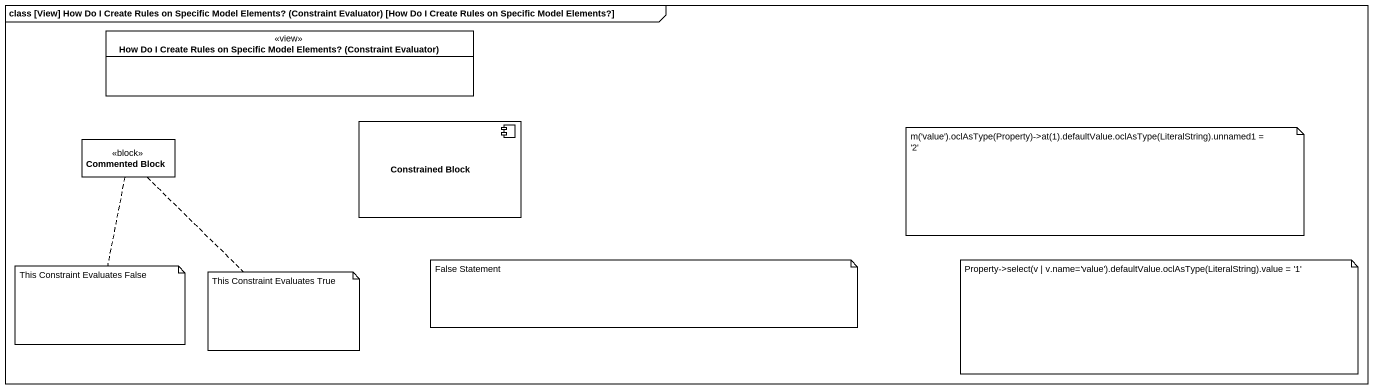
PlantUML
@startuml
mainframe class [View] How Do I Create Rules on Specific Model Elements? (Constraint Evaluator) [How Do I Create Rules on Specific Model Elements?]
allowmixing
hide circle
hide empty members
class "How Do I Create Rules on Specific Model Elements? (Constraint Evaluator)" as How_Do_I_Create_Rules_on <<view>>
class "Commented Block" as Commented_Block <<block>>
component "Constrained Block" as Constrained_Block
note as N1
  m('value').oclAsType(Property)->at(1).defaultValue.oclAsType(LiteralString).unnamed1 = '2'
end note
note bottom of Commented_Block : This Constraint Evaluates False
note bottom of Commented_Block : This Constraint Evaluates True
note as N4
  False Statement
end note
note as N5
  Property->select(v | v.name='value').defaultValue.oclAsType(LiteralString).value = '1'
end note
@enduml
